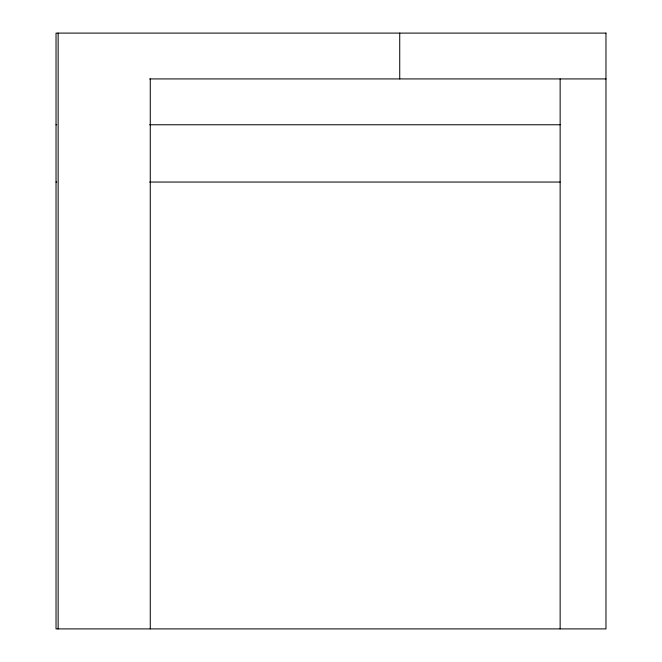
<?xml version="1.0" encoding="UTF-8"?>
<svg xmlns="http://www.w3.org/2000/svg" width="662" height="662" viewBox="0 0 662 662"><rect width="100%" height="100%" fill="white"/><g stroke="black" fill="none" stroke-linecap="round" stroke-linejoin="round"><path stroke-width="0.99" d="M149.653 78.927L605.97 78.927M56.055 124.762L56.717 124.762M149.653 124.762L560.143 124.762M56.055 182.05L56.717 182.05M149.653 182.05L560.143 182.05M560.143 78.927L560.143 628.9M399.732 33.1L399.732 78.927M150.274 78.927L150.274 628.9M58.148 33.1L58.148 628.9M605.97 33.1L56.03 33.1L56.03 628.9L605.97 628.9L605.97 33.1"/></g></svg>
